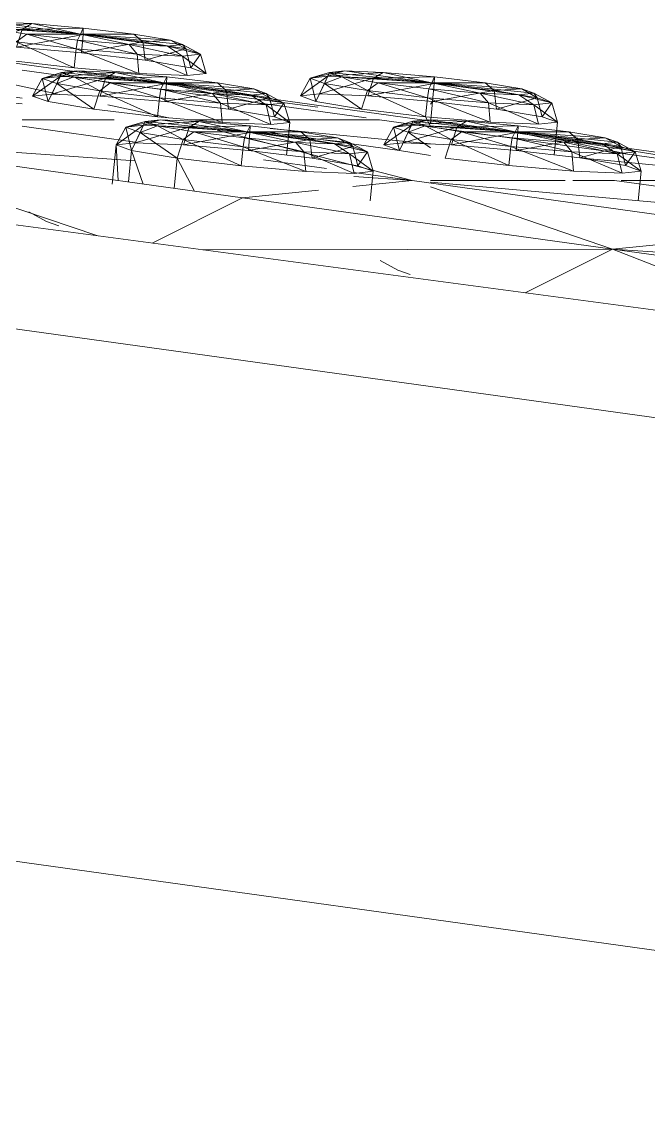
# Model space of a CAD drawing. Extents: x 4834 to 83801, y -13735 to 32221.
# Drawn here: x 13861.858 to 13862.828, y -12475.63 to -12473.925 of the extents above; entities that cross this region are included whole.
import ezdxf

# ---------------------------------------------------------------- set-up
doc = ezdxf.new("R2010")
doc.units = 0
doc.header["$LTSCALE"] = 8
doc.header["$MEASUREMENT"] = 0
doc.layers.add('ELEVATION', color=7, linetype='Continuous', lineweight=25, true_color=0xdda54b)
doc.layers.add('G-IMPT', color=8, linetype='Continuous', lineweight=9)
doc.layers.add('I-FURN', color=30, linetype='Continuous', lineweight=9)

# ---------------------------------------------------------------- blocks, each defined once
blk = doc.blocks.new('Captain_Kirk_simplified_chair_2_22296 - Captain_Kirk_simplified_chair_2_22296-V42-Section 1')
at = {"layer": 'G-IMPT'}
for p, q in [((1111.5468, 22.6099), (1111.4615, 22.6039)), ((1111.5319, 22.6009), (1111.4615, 22.6039)), ((1111.622, 22.5937), (1111.4638, 22.6099)), ((1111.5468, 22.6099), (1111.4873, 22.6124)), ((1111.622, 22.5937), (1111.4873, 22.6124)), ((1111.5468, 22.6099), (1111.5319, 22.6009)), ((1111.6265, 22.6031), (1111.5468, 22.6099)), ((1111.622, 22.5937), (1111.5468, 22.6099)), ((1111.5319, 22.6009), (1111.4485, 22.5765)), ((1111.622, 22.5937), (1111.4828, 22.603)), ((1111.4828, 22.603), (1111.5391, 22.5936)), ((1111.5391, 22.5936), (1111.5227, 22.5817)), ((1111.5319, 22.6009), (1111.5233, 22.5734)), ((1111.6261, 22.5929), (1111.5233, 22.5734)), ((1111.6265, 22.6031), (1111.5319, 22.6009)), ((1111.6261, 22.5929), (1111.5319, 22.6009)), ((1111.622, 22.5937), (1111.5391, 22.5936)), ((1111.5391, 22.5936), (1111.6176, 22.5843)), ((1111.5391, 22.5936), (1111.6155, 22.5707)), ((1111.622, 22.5937), (1111.6176, 22.5843)), ((1111.622, 22.5937), (1111.6265, 22.6031)), ((1111.622, 22.5937), (1111.705, 22.5937)), ((1111.622, 22.5937), (1111.6973, 22.5775)), ((1111.622, 22.5937), (1111.7568, 22.575)), ((1111.622, 22.5937), (1111.7802, 22.5775)), ((1111.622, 22.5937), (1111.7613, 22.5844)), ((1111.6261, 22.5929), (1111.6236, 22.5648)), ((1111.6265, 22.6031), (1111.6261, 22.5929)), ((1111.705, 22.5937), (1111.6261, 22.5929)), ((1111.7189, 22.5818), (1111.6261, 22.5929)), ((1111.705, 22.5937), (1111.6265, 22.6031)), ((1111.705, 22.5937), (1111.7613, 22.5844)), ((1111.705, 22.5937), (1111.7189, 22.5818)), ((1111.5898, 22.5004), (1111.2011, 22.584)), ((1111.5227, 22.5817), (1111.6155, 22.5707)), ((1111.5227, 22.5817), (1111.6123, 22.5412)), ((1111.6236, 22.5648), (1111.5233, 22.5734)), ((1111.6155, 22.5707), (1111.6123, 22.5412)), ((1111.6176, 22.5843), (1111.6155, 22.5707)), ((1111.6155, 22.5707), (1111.7097, 22.5626)), ((1111.6155, 22.5707), (1111.7125, 22.5326)), ((1111.6176, 22.5843), (1111.6973, 22.5775)), ((1111.6176, 22.5843), (1111.7097, 22.5626)), ((1111.7189, 22.5818), (1111.6236, 22.5648)), ((1111.6973, 22.5775), (1111.7568, 22.575)), ((1111.6973, 22.5775), (1111.7097, 22.5626)), ((1111.6973, 22.5775), (1111.7801, 22.5596)), ((1111.7613, 22.5844), (1111.7189, 22.5818)), ((1111.7189, 22.5818), (1111.7854, 22.5707)), ((1111.7189, 22.5818), (1111.7223, 22.5531)), ((1111.7854, 22.5707), (1111.7223, 22.5531)), ((1111.7568, 22.575), (1111.7802, 22.5775)), ((1111.7568, 22.575), (1111.7801, 22.5596)), ((1111.7568, 22.575), (1111.8078, 22.5626)), ((1111.7802, 22.5775), (1111.7613, 22.5844)), ((1111.7613, 22.5844), (1111.7854, 22.5707)), ((1111.7802, 22.5775), (1111.8078, 22.5626)), ((1111.7802, 22.5775), (1111.7854, 22.5707)), ((1111.8078, 22.5626), (1111.7854, 22.5707)), ((1111.7854, 22.5707), (1111.793, 22.5413)), ((1112.3471, 22.4338), (1111.4787, 22.5544)), ((1111.5136, 22.553), (1111.6123, 22.5412)), ((1111.7223, 22.5531), (1111.6236, 22.5648)), ((1111.7097, 22.5626), (1111.7801, 22.5596)), ((1111.7097, 22.5626), (1111.7125, 22.5326)), ((1111.7097, 22.5626), (1111.7874, 22.5295)), ((1111.7223, 22.5531), (1111.793, 22.5413)), ((1111.7801, 22.5596), (1111.8078, 22.5626)), ((1111.7801, 22.5596), (1111.7874, 22.5295)), ((1111.7801, 22.5596), (1111.8169, 22.5327)), ((1111.8078, 22.5626), (1111.793, 22.5413)), ((1111.8078, 22.5626), (1111.8169, 22.5327)), ((1111.532, 22.4857), (1110.9003, 22.5504)), ((1112.0642, 22.4641), (1111.532, 22.538)), ((1111.6165, 22.5367), (1111.563, 22.5252)), ((1111.6165, 22.5367), (1111.5907, 22.5282)), ((1111.6165, 22.5367), (1111.593, 22.5342)), ((1111.6123, 22.5412), (1111.7125, 22.5326)), ((1111.676, 22.5342), (1111.6165, 22.5367)), ((1111.7512, 22.518), (1111.6165, 22.5367)), ((1111.8169, 22.5327), (1111.793, 22.5413)), ((1112.031, 22.5369), (1111.9775, 22.5254)), ((1112.031, 22.5369), (1112.0052, 22.5284)), ((1112.031, 22.5369), (1112.0075, 22.5344)), ((1112.0905, 22.5344), (1112.031, 22.5369)), ((1112.1657, 22.5182), (1112.031, 22.5369)), ((1111.5907, 22.5282), (1111.5482, 22.4977)), ((1111.563, 22.5252), (1111.5482, 22.4977)), ((1111.593, 22.5342), (1111.563, 22.5252)), ((1111.5907, 22.5282), (1111.563, 22.5252)), ((1111.563, 22.5252), (1111.5854, 22.5171)), ((1111.563, 22.5252), (1111.572, 22.4891)), ((1111.5907, 22.5282), (1111.5777, 22.5009)), ((1111.6611, 22.5253), (1111.5777, 22.5009)), ((1111.593, 22.5342), (1111.5854, 22.5171)), ((1111.612, 22.5273), (1111.5854, 22.5171)), ((1111.676, 22.5342), (1111.5907, 22.5282)), ((1111.6611, 22.5253), (1111.5907, 22.5282)), ((1111.7512, 22.518), (1111.593, 22.5342)), ((1111.593, 22.5342), (1111.612, 22.5273)), ((1111.7512, 22.518), (1111.612, 22.5273)), ((1111.612, 22.5273), (1111.6683, 22.518)), ((1111.612, 22.5273), (1111.6519, 22.506)), ((1111.6611, 22.5253), (1111.6525, 22.4977)), ((1111.676, 22.5342), (1111.6611, 22.5253)), ((1111.7557, 22.5274), (1111.6611, 22.5253)), ((1111.7553, 22.5172), (1111.6611, 22.5253)), ((1111.7557, 22.5274), (1111.676, 22.5342)), ((1111.7512, 22.518), (1111.676, 22.5342)), ((1111.7125, 22.5326), (1111.7874, 22.5295)), ((1111.7512, 22.518), (1111.7557, 22.5274)), ((1111.7557, 22.5274), (1111.7553, 22.5172)), ((1111.8342, 22.518), (1111.7557, 22.5274)), ((1111.7874, 22.5295), (1111.8169, 22.5327)), ((1112.0052, 22.5284), (1111.9627, 22.4979)), ((1111.9775, 22.5254), (1111.9627, 22.4979)), ((1112.0075, 22.5344), (1111.9775, 22.5254)), ((1112.0052, 22.5284), (1111.9775, 22.5254)), ((1111.9775, 22.5254), (1111.9999, 22.5173)), ((1111.9775, 22.5254), (1111.9865, 22.4892)), ((1112.0052, 22.5284), (1111.9922, 22.501)), ((1112.0756, 22.5255), (1111.9922, 22.501)), ((1112.0075, 22.5344), (1111.9999, 22.5173)), ((1112.0265, 22.5275), (1111.9999, 22.5173)), ((1112.0905, 22.5344), (1112.0052, 22.5284)), ((1112.0756, 22.5255), (1112.0052, 22.5284)), ((1112.1657, 22.5182), (1112.0075, 22.5344)), ((1112.0075, 22.5344), (1112.0265, 22.5275)), ((1112.1657, 22.5182), (1112.0265, 22.5275)), ((1112.0265, 22.5275), (1112.0827, 22.5181)), ((1112.0265, 22.5275), (1112.0664, 22.5062)), ((1112.0756, 22.5255), (1112.067, 22.4979)), ((1112.0905, 22.5344), (1112.0756, 22.5255)), ((1112.1702, 22.5276), (1112.0756, 22.5255)), ((1112.1698, 22.5174), (1112.0756, 22.5255)), ((1112.1702, 22.5276), (1112.0905, 22.5344)), ((1112.1657, 22.5182), (1112.0905, 22.5344)), ((1112.1657, 22.5182), (1112.1702, 22.5276)), ((1112.1702, 22.5276), (1112.1698, 22.5174)), ((1112.2487, 22.5182), (1112.1702, 22.5276)), ((1111.532, 22.4945), (1111.3691, 22.5171)), ((1111.5854, 22.5171), (1111.572, 22.4891)), ((1111.5854, 22.5171), (1111.6519, 22.506)), ((1111.5854, 22.5171), (1111.6428, 22.4773)), ((1111.6519, 22.506), (1111.6428, 22.4773)), ((1111.6683, 22.518), (1111.6519, 22.506)), ((1111.6519, 22.506), (1111.7447, 22.495)), ((1111.6519, 22.506), (1111.7415, 22.4655)), ((1111.7553, 22.5172), (1111.6525, 22.4977)), ((1111.7512, 22.518), (1111.6683, 22.518)), ((1111.6683, 22.518), (1111.7468, 22.5086)), ((1111.6683, 22.518), (1111.7447, 22.495)), ((1111.7468, 22.5086), (1111.7447, 22.495)), ((1111.7512, 22.518), (1111.7468, 22.5086)), ((1111.7468, 22.5086), (1111.8265, 22.5018)), ((1111.7468, 22.5086), (1111.8389, 22.4869)), ((1111.7512, 22.518), (1111.8342, 22.518)), ((1111.7512, 22.518), (1111.8265, 22.5018)), ((1111.7512, 22.518), (1111.886, 22.4993)), ((1111.7512, 22.518), (1111.9094, 22.5018)), ((1111.7512, 22.518), (1111.8905, 22.5087)), ((1111.7553, 22.5172), (1111.7528, 22.4891)), ((1111.8481, 22.5061), (1111.7528, 22.4891)), ((1111.8342, 22.518), (1111.7553, 22.5172)), ((1111.8481, 22.5061), (1111.7553, 22.5172)), ((1111.9895, 22.4807), (1111.7852, 22.5075)), ((1111.8265, 22.5018), (1111.886, 22.4993)), ((1111.8265, 22.5018), (1111.8389, 22.4869)), ((1111.8265, 22.5018), (1111.9093, 22.484)), ((1111.8342, 22.518), (1111.8905, 22.5087)), ((1111.8342, 22.518), (1111.8481, 22.5061)), ((1111.8905, 22.5087), (1111.8481, 22.5061)), ((1111.8481, 22.5061), (1111.9146, 22.4951)), ((1111.8481, 22.5061), (1111.8515, 22.4774)), ((1111.886, 22.4993), (1111.9094, 22.5018)), ((1111.9094, 22.5018), (1111.8905, 22.5087)), ((1111.8905, 22.5087), (1111.9146, 22.4951)), ((1111.9094, 22.5018), (1111.937, 22.487)), ((1111.9094, 22.5018), (1111.9146, 22.4951)), ((1111.9999, 22.5173), (1111.9865, 22.4892)), ((1111.9999, 22.5173), (1112.0664, 22.5062)), ((1111.9999, 22.5173), (1112.0573, 22.4775)), ((1112.0664, 22.5062), (1112.0573, 22.4775)), ((1112.0827, 22.5181), (1112.0664, 22.5062)), ((1112.0664, 22.5062), (1112.1592, 22.4952)), ((1112.0664, 22.5062), (1112.156, 22.4657)), ((1112.1698, 22.5174), (1112.067, 22.4979)), ((1112.1657, 22.5182), (1112.0827, 22.5181)), ((1112.0827, 22.5181), (1112.1612, 22.5088)), ((1112.0827, 22.5181), (1112.1592, 22.4952)), ((1112.1612, 22.5088), (1112.1592, 22.4952)), ((1112.1657, 22.5182), (1112.1612, 22.5088)), ((1112.1612, 22.5088), (1112.2409, 22.502)), ((1112.1612, 22.5088), (1112.2534, 22.4871)), ((1112.1657, 22.5182), (1112.2487, 22.5182)), ((1112.1657, 22.5182), (1112.2409, 22.502)), ((1112.1657, 22.5182), (1112.3005, 22.4995)), ((1112.1657, 22.5182), (1112.3239, 22.502)), ((1112.1657, 22.5182), (1112.305, 22.5089)), ((1112.1698, 22.5174), (1112.1672, 22.4893)), ((1112.2626, 22.5063), (1112.1672, 22.4893)), ((1112.2487, 22.5182), (1112.1698, 22.5174)), ((1112.2626, 22.5063), (1112.1698, 22.5174)), ((1112.2409, 22.502), (1112.3005, 22.4995)), ((1112.2409, 22.502), (1112.2534, 22.4871)), ((1112.2409, 22.502), (1112.3238, 22.4841)), ((1112.2487, 22.5182), (1112.305, 22.5089)), ((1112.2487, 22.5182), (1112.2626, 22.5063)), ((1112.305, 22.5089), (1112.2626, 22.5063)), ((1112.2626, 22.5063), (1112.3291, 22.4952)), ((1112.2626, 22.5063), (1112.266, 22.4776)), ((1112.3005, 22.4995), (1112.3239, 22.502)), ((1112.3239, 22.502), (1112.305, 22.5089)), ((1112.305, 22.5089), (1112.3291, 22.4952)), ((1112.3239, 22.502), (1112.3515, 22.4871)), ((1112.3239, 22.502), (1112.3291, 22.4952)), ((1111.5777, 22.5009), (1111.5482, 22.4977)), ((1111.5482, 22.4977), (1111.572, 22.4891)), ((1111.572, 22.4891), (1111.6428, 22.4773)), ((1111.6525, 22.4977), (1111.5777, 22.5009)), ((1111.7528, 22.4891), (1111.6525, 22.4977)), ((1111.7447, 22.495), (1111.7415, 22.4655)), ((1111.7447, 22.495), (1111.8389, 22.4869)), ((1111.7447, 22.495), (1111.8417, 22.4569)), ((1111.8515, 22.4774), (1111.7528, 22.4891)), ((1111.8389, 22.4869), (1111.9093, 22.484)), ((1111.8389, 22.4869), (1111.8417, 22.4569)), ((1111.8389, 22.4869), (1111.9166, 22.4538)), ((1111.9146, 22.4951), (1111.8515, 22.4774)), ((1111.886, 22.4993), (1111.9093, 22.484)), ((1111.886, 22.4993), (1111.937, 22.487)), ((1111.9093, 22.484), (1111.937, 22.487)), ((1111.937, 22.487), (1111.9146, 22.4951)), ((1111.9146, 22.4951), (1111.9222, 22.4656)), ((1111.937, 22.487), (1111.9222, 22.4656)), ((1111.937, 22.487), (1111.9461, 22.457)), ((1111.9922, 22.501), (1111.9627, 22.4979)), ((1111.9627, 22.4979), (1111.9865, 22.4892)), ((1111.9865, 22.4892), (1112.0573, 22.4775)), ((1112.067, 22.4979), (1111.9922, 22.501)), ((1112.1672, 22.4893), (1112.067, 22.4979)), ((1112.1592, 22.4952), (1112.156, 22.4657)), ((1112.1592, 22.4952), (1112.2534, 22.4871)), ((1112.1592, 22.4952), (1112.2562, 22.4571)), ((1112.1672, 22.4893), (1112.1638, 22.4552)), ((1112.1672, 22.4893), (1112.1638, 22.4851)), ((1112.266, 22.4776), (1112.1672, 22.4893)), ((1112.2534, 22.4871), (1112.3238, 22.4841)), ((1112.2534, 22.4871), (1112.2562, 22.4571)), ((1112.2534, 22.4871), (1112.3311, 22.454)), ((1112.3291, 22.4952), (1112.266, 22.4776)), ((1112.3005, 22.4995), (1112.3238, 22.4841)), ((1112.3005, 22.4995), (1112.3515, 22.4871)), ((1112.3238, 22.4841), (1112.3515, 22.4871)), ((1112.3515, 22.4871), (1112.3291, 22.4952)), ((1112.3291, 22.4952), (1112.3367, 22.4658)), ((1112.3515, 22.4871), (1112.3367, 22.4658)), ((1112.3515, 22.4871), (1112.3605, 22.4572)), ((1111.6428, 22.4773), (1111.7415, 22.4655)), ((1111.7585, 22.4641), (1111.6646, 22.4843)), ((1111.8515, 22.4774), (1111.9222, 22.4656)), ((1111.9093, 22.484), (1111.9166, 22.4538)), ((1111.9093, 22.484), (1111.9461, 22.457)), ((1112.0573, 22.4775), (1112.156, 22.4657)), ((1112.266, 22.4776), (1112.3367, 22.4658)), ((1112.3238, 22.4841), (1112.3311, 22.454)), ((1112.3238, 22.4841), (1112.3605, 22.4572)), ((1111.6743, 22.4611), (1111.532, 22.461)), ((1111.7069, 22.4266), (1111.532, 22.4509)), ((1111.7199, 22.4525), (1111.6774, 22.422)), ((1111.7457, 22.461), (1111.6922, 22.4495)), ((1111.7222, 22.4585), (1111.6922, 22.4495)), ((1111.7199, 22.4525), (1111.6922, 22.4495)), ((1111.7199, 22.4525), (1111.7069, 22.4252)), ((1111.7222, 22.4585), (1111.7146, 22.4414)), ((1111.7412, 22.4516), (1111.7146, 22.4414)), ((1111.7457, 22.461), (1111.7199, 22.4525)), ((1111.8052, 22.4585), (1111.7199, 22.4525)), ((1111.7903, 22.4496), (1111.7199, 22.4525)), ((1111.7457, 22.461), (1111.7222, 22.4585)), ((1111.8804, 22.4423), (1111.7222, 22.4585)), ((1111.7222, 22.4585), (1111.7412, 22.4516)), ((1111.8804, 22.4423), (1111.7412, 22.4516)), ((1111.7412, 22.4516), (1111.7975, 22.4423)), ((1111.7412, 22.4516), (1111.7811, 22.4304)), ((1111.7415, 22.4655), (1111.8417, 22.4569)), ((1111.8052, 22.4585), (1111.7457, 22.461)), ((1111.8804, 22.4423), (1111.7457, 22.461)), ((1111.8052, 22.4585), (1111.7903, 22.4496)), ((1111.8849, 22.4517), (1111.7903, 22.4496)), ((1111.793, 22.4611), (1111.883, 22.4611)), ((1111.8849, 22.4517), (1111.8052, 22.4585)), ((1111.8804, 22.4423), (1111.8052, 22.4585)), ((1111.8417, 22.4569), (1111.9166, 22.4538)), ((1111.8804, 22.4423), (1111.8849, 22.4517)), ((1111.8849, 22.4517), (1111.8845, 22.4415)), ((1111.9634, 22.4424), (1111.8849, 22.4517)), ((1111.9166, 22.4538), (1111.9461, 22.457)), ((1111.9194, 22.4612), (1112.0851, 22.4612)), ((1111.9461, 22.457), (1111.9222, 22.4656)), ((1111.9461, 22.457), (1111.941, 22.4064)), ((1112.7614, 22.3673), (1112.0851, 22.4612)), ((1112.1344, 22.4527), (1112.0919, 22.4222)), ((1112.1602, 22.4612), (1112.1067, 22.4497)), ((1112.1367, 22.4587), (1112.1067, 22.4497)), ((1112.1344, 22.4527), (1112.1067, 22.4497)), ((1112.1344, 22.4527), (1112.1214, 22.4254)), ((1112.1367, 22.4587), (1112.1291, 22.4416)), ((1112.1557, 22.4518), (1112.1291, 22.4416)), ((1112.1602, 22.4612), (1112.1344, 22.4527)), ((1112.2197, 22.4587), (1112.1344, 22.4527)), ((1112.2048, 22.4498), (1112.1344, 22.4527)), ((1112.1602, 22.4612), (1112.1367, 22.4587)), ((1112.2949, 22.4425), (1112.1367, 22.4587)), ((1112.1367, 22.4587), (1112.1557, 22.4518)), ((1112.2949, 22.4425), (1112.1557, 22.4518)), ((1112.1557, 22.4518), (1112.2119, 22.4425)), ((1112.1557, 22.4518), (1112.1956, 22.4305)), ((1112.156, 22.4657), (1112.2562, 22.4571)), ((1112.156, 22.4657), (1112.1638, 22.4512)), ((1112.2197, 22.4587), (1112.1602, 22.4612)), ((1112.2949, 22.4425), (1112.1602, 22.4612)), ((1112.2197, 22.4587), (1112.2048, 22.4498)), ((1112.2994, 22.4519), (1112.2048, 22.4498)), ((1112.2994, 22.4519), (1112.2197, 22.4587)), ((1112.2949, 22.4425), (1112.2197, 22.4587)), ((1112.2562, 22.4571), (1112.3311, 22.454)), ((1112.2949, 22.4425), (1112.2994, 22.4519)), ((1112.2994, 22.4519), (1112.299, 22.4417)), ((1112.3779, 22.4425), (1112.2994, 22.4519)), ((1112.3311, 22.454), (1112.3605, 22.4572)), ((1112.3605, 22.4572), (1112.3367, 22.4658)), ((1112.3605, 22.4572), (1112.3554, 22.4066)), ((1111.6473, 22.2816), (1111.202, 22.4333)), ((1111.8731, 22.3401), (1111.202, 22.4333)), ((1111.202, 22.4333), (1111.7067, 22.3975)), ((1111.6922, 22.4495), (1111.6774, 22.422)), ((1111.6922, 22.4495), (1111.7146, 22.4414)), ((1111.6922, 22.4495), (1111.7012, 22.4134)), ((1111.7146, 22.4414), (1111.7012, 22.4134)), ((1111.7903, 22.4496), (1111.7069, 22.4252)), ((1111.7146, 22.4414), (1111.7811, 22.4304)), ((1111.7146, 22.4414), (1111.772, 22.4016)), ((1111.7975, 22.4423), (1111.7811, 22.4304)), ((1111.7903, 22.4496), (1111.7817, 22.422)), ((1111.8845, 22.4415), (1111.7817, 22.422)), ((1111.8845, 22.4415), (1111.7903, 22.4496)), ((1111.8804, 22.4423), (1111.7975, 22.4423)), ((1111.7975, 22.4423), (1111.876, 22.4329)), ((1111.7975, 22.4423), (1111.8739, 22.4193)), ((1112.1356, 22.367), (1111.8338, 22.4452)), ((1111.8804, 22.4423), (1111.876, 22.4329)), ((1111.8804, 22.4423), (1111.9634, 22.4424)), ((1111.8804, 22.4423), (1111.9557, 22.4261)), ((1111.8804, 22.4423), (1112.0152, 22.4236)), ((1111.8804, 22.4423), (1112.0386, 22.4261)), ((1111.8804, 22.4423), (1112.0197, 22.433)), ((1111.8845, 22.4415), (1111.882, 22.4135)), ((1111.9634, 22.4424), (1111.8845, 22.4415)), ((1111.9773, 22.4304), (1111.8845, 22.4415)), ((1112.1157, 22.4134), (1111.9128, 22.4416)), ((1111.9159, 22.4475), (1112.1638, 22.424)), ((1111.9634, 22.4424), (1112.0197, 22.433)), ((1111.9634, 22.4424), (1111.9773, 22.4304)), ((1112.1067, 22.4497), (1112.0919, 22.4222)), ((1112.1067, 22.4497), (1112.1291, 22.4416)), ((1112.1067, 22.4497), (1112.1157, 22.4136)), ((1112.1291, 22.4416), (1112.1157, 22.4136)), ((1112.2048, 22.4498), (1112.1214, 22.4254)), ((1112.1291, 22.4416), (1112.1956, 22.4305)), ((1112.1291, 22.4416), (1112.1638, 22.4175)), ((1112.2119, 22.4425), (1112.1956, 22.4305)), ((1112.2048, 22.4498), (1112.1962, 22.4222)), ((1112.299, 22.4417), (1112.1962, 22.4222)), ((1112.299, 22.4417), (1112.2048, 22.4498)), ((1112.2949, 22.4425), (1112.2119, 22.4425)), ((1112.2119, 22.4425), (1112.2904, 22.4331)), ((1112.2119, 22.4425), (1112.2884, 22.4195)), ((1112.2949, 22.4425), (1112.2904, 22.4331)), ((1112.2949, 22.4425), (1112.3779, 22.4425)), ((1112.2949, 22.4425), (1112.3701, 22.4263)), ((1112.2949, 22.4425), (1112.4297, 22.4238)), ((1112.2949, 22.4425), (1112.4531, 22.4263)), ((1112.2949, 22.4425), (1112.4342, 22.4332)), ((1112.299, 22.4417), (1112.2965, 22.4136)), ((1112.3779, 22.4425), (1112.299, 22.4417)), ((1112.3918, 22.4306), (1112.299, 22.4417)), ((1113.0183, 22.3406), (1112.3471, 22.4338)), ((1112.5336, 22.4039), (1112.3471, 22.4338)), ((1112.3471, 22.4338), (1112.469, 22.4079)), ((1112.3779, 22.4425), (1112.4342, 22.4332)), ((1112.3779, 22.4425), (1112.3918, 22.4306)), ((1111.6774, 22.422), (1111.6713, 22.3614)), ((1111.7069, 22.4252), (1111.6774, 22.422)), ((1111.6774, 22.422), (1111.7012, 22.4134)), ((1111.6774, 22.422), (1111.6805, 22.3669)), ((1111.7817, 22.422), (1111.7069, 22.4252)), ((1111.7811, 22.4304), (1111.772, 22.4016)), ((1111.7811, 22.4304), (1111.8739, 22.4193)), ((1111.7811, 22.4304), (1111.8707, 22.3898)), ((1111.882, 22.4135), (1111.7817, 22.422)), ((1111.8739, 22.4193), (1111.8707, 22.3898)), ((1111.876, 22.4329), (1111.8739, 22.4193)), ((1111.8739, 22.4193), (1111.9681, 22.4112)), ((1111.8739, 22.4193), (1111.9709, 22.3812)), ((1111.876, 22.4329), (1111.9557, 22.4261)), ((1111.876, 22.4329), (1111.9681, 22.4112)), ((1111.9773, 22.4304), (1111.882, 22.4135)), ((1111.9557, 22.4261), (1112.0152, 22.4236)), ((1111.9557, 22.4261), (1111.9681, 22.4112)), ((1111.9557, 22.4261), (1112.0385, 22.4083)), ((1112.0197, 22.433), (1111.9773, 22.4304)), ((1111.9773, 22.4304), (1112.0438, 22.4194)), ((1111.9773, 22.4304), (1111.9807, 22.4017)), ((1112.0438, 22.4194), (1111.9807, 22.4017)), ((1112.0152, 22.4236), (1112.0386, 22.4261)), ((1112.0152, 22.4236), (1112.0385, 22.4083)), ((1112.0152, 22.4236), (1112.0662, 22.4113)), ((1112.0386, 22.4261), (1112.0197, 22.433)), ((1112.0197, 22.433), (1112.0438, 22.4194)), ((1112.0386, 22.4261), (1112.0662, 22.4113)), ((1112.0386, 22.4261), (1112.0438, 22.4194)), ((1112.0662, 22.4113), (1112.0438, 22.4194)), ((1112.0438, 22.4194), (1112.0514, 22.3899)), ((1112.1214, 22.4254), (1112.0919, 22.4222)), ((1112.0919, 22.4222), (1112.1157, 22.4136)), ((1112.1962, 22.4222), (1112.1214, 22.4254)), ((1112.1956, 22.4305), (1112.1865, 22.4018)), ((1112.1956, 22.4305), (1112.2884, 22.4195)), ((1112.1956, 22.4305), (1112.2852, 22.39)), ((1112.2965, 22.4136), (1112.1962, 22.4222)), ((1112.2884, 22.4195), (1112.2852, 22.39)), ((1112.2904, 22.4331), (1112.2884, 22.4195)), ((1112.2884, 22.4195), (1112.3826, 22.4114)), ((1112.2884, 22.4195), (1112.3854, 22.3814)), ((1112.2904, 22.4331), (1112.3701, 22.4263)), ((1112.2904, 22.4331), (1112.3826, 22.4114)), ((1112.3918, 22.4306), (1112.2965, 22.4136)), ((1112.3701, 22.4263), (1112.4297, 22.4238)), ((1112.3701, 22.4263), (1112.3826, 22.4114)), ((1112.3701, 22.4263), (1112.453, 22.4085)), ((1112.4342, 22.4332), (1112.3918, 22.4306)), ((1112.3918, 22.4306), (1112.4583, 22.4196)), ((1112.3918, 22.4306), (1112.3952, 22.4019)), ((1112.4583, 22.4196), (1112.3952, 22.4019)), ((1112.4297, 22.4238), (1112.4531, 22.4263)), ((1112.4297, 22.4238), (1112.453, 22.4085)), ((1112.4297, 22.4238), (1112.4807, 22.4115)), ((1112.4531, 22.4263), (1112.4342, 22.4332)), ((1112.4342, 22.4332), (1112.4583, 22.4196)), ((1112.4531, 22.4263), (1112.4807, 22.4115)), ((1112.4531, 22.4263), (1112.4583, 22.4196)), ((1112.4807, 22.4115), (1112.4583, 22.4196)), ((1112.4583, 22.4196), (1112.4659, 22.3901)), ((1111.7012, 22.4134), (1111.6963, 22.3647)), ((1111.7012, 22.4134), (1111.772, 22.4016)), ((1111.7012, 22.4134), (1111.7192, 22.3615)), ((1111.772, 22.4016), (1111.7673, 22.3548)), ((1111.772, 22.4016), (1111.8707, 22.3898)), ((1111.772, 22.4016), (1111.7986, 22.3505)), ((1111.9807, 22.4017), (1111.882, 22.4135)), ((1111.9681, 22.4112), (1112.0385, 22.4083)), ((1111.9681, 22.4112), (1111.9709, 22.3812)), ((1111.9681, 22.4112), (1112.0458, 22.3781)), ((1111.9807, 22.4017), (1112.0514, 22.3899)), ((1112.0385, 22.4083), (1112.0662, 22.4113)), ((1112.0385, 22.4083), (1112.0458, 22.3781)), ((1112.0385, 22.4083), (1112.0753, 22.3813)), ((1112.0662, 22.4113), (1112.0514, 22.3899)), ((1112.0662, 22.4113), (1112.0753, 22.3813)), ((1112.1157, 22.4136), (1112.1638, 22.4056)), ((1112.1865, 22.4018), (1112.2852, 22.39)), ((1112.3952, 22.4019), (1112.2965, 22.4136)), ((1112.3826, 22.4114), (1112.453, 22.4085)), ((1112.3826, 22.4114), (1112.3854, 22.3814)), ((1112.3826, 22.4114), (1112.4603, 22.3783)), ((1112.3952, 22.402), (1112.629, 22.3799)), ((1112.3952, 22.4019), (1112.4659, 22.3901)), ((1112.453, 22.4085), (1112.4807, 22.4115)), ((1112.453, 22.4085), (1112.4603, 22.3783)), ((1112.453, 22.4085), (1112.4897, 22.3815)), ((1112.4807, 22.4115), (1112.4659, 22.3901)), ((1112.4807, 22.4115), (1112.4897, 22.3815)), ((1111.8707, 22.3898), (1111.9709, 22.3812)), ((1112.0028, 22.3855), (1111.9053, 22.399)), ((1112.0753, 22.3813), (1112.0514, 22.3899)), ((1112.2852, 22.39), (1112.3854, 22.3814)), ((1112.4897, 22.3815), (1112.4659, 22.3901)), ((1111.9709, 22.3812), (1112.0458, 22.3781)), ((1112.0437, 22.3576), (1112.1356, 22.367)), ((1112.1356, 22.367), (1112.045, 22.3796)), ((1112.0453, 22.3734), (1112.1356, 22.367)), ((1112.0458, 22.3781), (1112.0753, 22.3813)), ((1112.0753, 22.3813), (1112.0707, 22.3357)), ((1112.708, 22.2875), (1112.1356, 22.367)), ((1112.1638, 22.3671), (1112.3725, 22.3671)), ((1112.384, 22.3671), (1112.4486, 22.3672)), ((1112.3854, 22.3814), (1112.4603, 22.3783)), ((1113.021, 22.2877), (1112.4486, 22.3672)), ((1112.4591, 22.3672), (1112.574, 22.3672)), ((1112.4603, 22.3783), (1112.4897, 22.3815)), ((1112.4897, 22.3815), (1112.4851, 22.3357)), ((1111.8731, 22.3401), (1111.9908, 22.3522)), ((1113.021, 22.2877), (1112.1638, 22.3645)), ((1112.4455, 22.2606), (1112.1638, 22.3573)), ((1111.733, 22.2702), (1111.8731, 22.3401)), ((1112.4455, 22.2606), (1111.8731, 22.3401)), ((1111.5422, 22.3186), (1111.5698, 22.3037)), ((1111.5698, 22.3037), (1111.5887, 22.2969)), ((1112.4455, 22.2606), (1112.708, 22.2875)), ((1112.4455, 22.2606), (1111.8112, 22.2598)), ((1112.4455, 22.2606), (1112.3105, 22.1932)), ((1112.7795, 22.1307), (1112.4455, 22.2606)), ((1113.018, 22.1811), (1112.4455, 22.2606)), ((1112.4455, 22.2606), (1112.8598, 22.2345)), ((1112.0859, 22.2431), (1112.1135, 22.2282)), ((1112.1135, 22.2282), (1112.1324, 22.2214))]:
    blk.add_line(p, q, dxfattribs=at)
at = {"layer": 'I-FURN'}
for p, q in [((1109.3454, 22.4397), (1116.5073, 21.444)), ((1116.9912, 21.5692), (1110.4613, 22.4397)), ((1114.4354, 20.9077), (1109.2633, 21.6268))]:
    blk.add_line(p, q, dxfattribs=at)

msp = doc.modelspace()

# ---------------------------------------------------------------- block references
at = {"layer": 'ELEVATION', "color": 6, "linetype": 'Continuous', "lineweight": 0}
msp.add_blockref('Captain_Kirk_simplified_chair_2_22296 - Captain_Kirk_simplified_chair_2_22296-V42-Section 1', (12750.32625, -12496.53771), dxfattribs=at)

doc.saveas('drawing.dxf')
